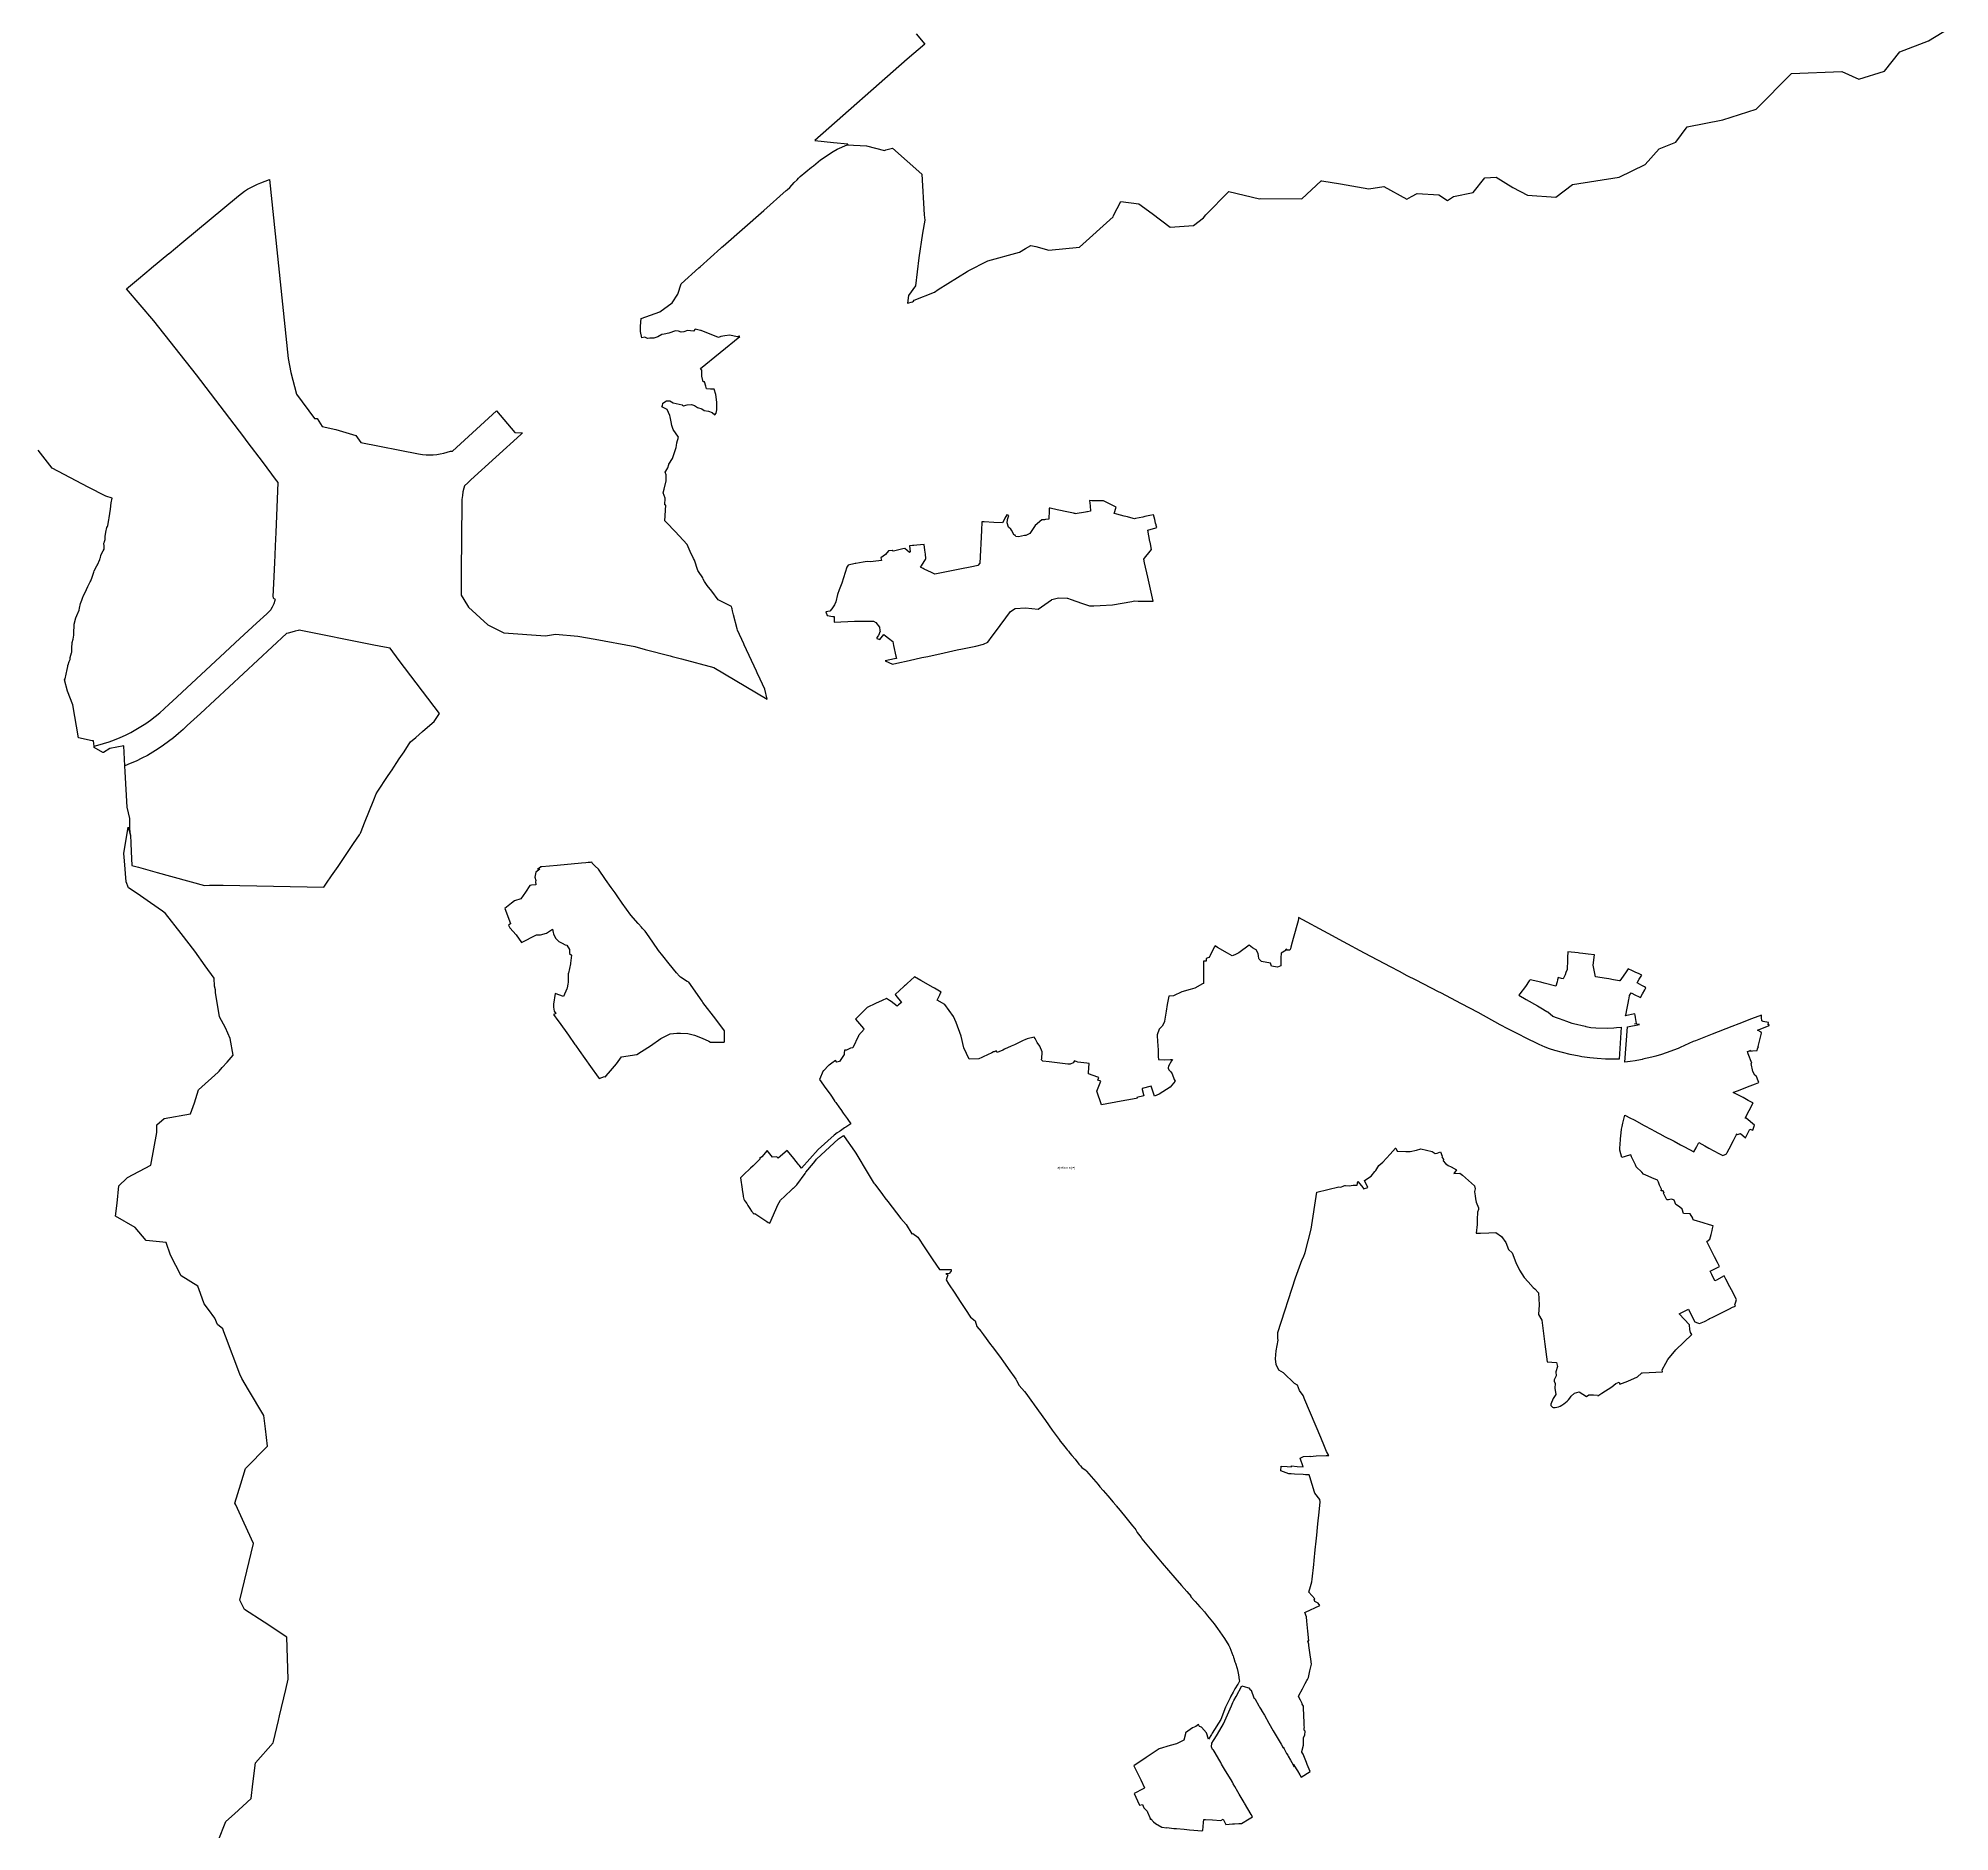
# Model space of a CAD drawing. Header units: metres. Extents: x 198218 to 208474, y 536547 to 547345.
# Drawn here: x 202937 to 206346, y 538149 to 541346 of the extents above; entities that cross this region are included whole.
import ezdxf
from ezdxf.enums import TextEntityAlignment as Align

# ---------------------------------------------------------------- set-up
doc = ezdxf.new("R2010")
doc.units = ezdxf.units.M
doc.layers.add('ZONING', color=5, linetype='Continuous')
doc.layers.add('ZONING_LABEL', color=6, linetype='Continuous')

msp = doc.modelspace()

# ---------------------------------------------------------------- linework, layer by layer
at = {"layer": 'ZONING'}
for points in [[(203258.2, 538132.7), (203272, 538167.1), (203287, 538180.9), (203316.9, 538208.2), (203320.1, 538234.2), (203324.4, 538271.6), (203356, 538307.4), (203356.9, 538309.4), (203365.7, 538346.9), (203367.7, 538355.2), (203378.8, 538402.5), (203383, 538420.6), (203380.8, 538495.9), (203340.4, 538522.1), (203305.1, 538544.9), (203297.1, 538560.2), (203296.5, 538561.3), (203309, 538613), (203321, 538662.6), (203304.2, 538699.1), (203289.3, 538731.8), (203288.1, 538734.6), (203298.6, 538769.2), (203307.1, 538796.1), (203345.8, 538835.9), (203342.5, 538866.9), (203339.8, 538891), (203312, 538936.8), (203300.1, 538956.6), (203297, 538964.5), (203271, 539032.2), (203268.2, 539039.7), (203266.2, 539045.1), (203257, 539053.2), (203251.9, 539064), (203240.7, 539079.8), (203233.4, 539089.8), (203226.6, 539108.2), (203221.6, 539121.5), (203192.1, 539140), (203173.1, 539176.4), (203165.5, 539199.1), (203129.7, 539202.5), (203109.8, 539226.1), (203075.1, 539245.9), (203077.8, 539269.1), (203081.2, 539300.1), (203095.4, 539314), (203096.6, 539314.8), (203138.3, 539336.9), (203148.7, 539395.4), (203148.8, 539404.8), (203148.8, 539409), (203162, 539420), (203208.9, 539428.4), (203215.6, 539448.1), (203222.8, 539471.6), (203258.2, 539503), (203259.9, 539504.7), (203265.3, 539510.9), (203274.2, 539520.8), (203285, 539533.4), (203279.6, 539563), (203271.1, 539581.6), (203260.3, 539601.7), (203257.6, 539620.1), (203253.6, 539644.1), (203253.4, 539649.6), (203251.6, 539656.4), (203250.7, 539670.6), (203235, 539692.2), (203216.5, 539718.4), (203191.9, 539750.1), (203164.1, 539785.7), (203159.1, 539789.7), (203137.5, 539804.8), (203113.5, 539821.4), (203098, 539831.4), (203093.8, 539842), (203090.8, 539879.6), (203089.9, 539892.6), (203097.5, 539939.6), (203101.6, 539925.2), (203102.2, 539911.1), (203102.8, 539896.1), (203103.9, 539871.4), (203115.8, 539868), (203149.3, 539858.8), (203233.8, 539835.4), (203242.8, 539836), (203249.8, 539836.4), (203251.7, 539836.4), (203266.9, 539836.1), (203446.8, 539832.9), (203452.6, 539841.4), (203459.3, 539851.3), (203460.2, 539852.6), (203468.9, 539865.3), (203471.9, 539869.7), (203499.7, 539910.6), (203510.1, 539925.9), (203511.6, 539928), (203511.8, 539928.6), (203513, 539931.7), (203519.3, 539947.5), (203535.6, 539988.2), (203540, 539999), (203543.1, 540003.9), (203560.1, 540029.6), (203565.5, 540037.8), (203568.1, 540041.6), (203571.2, 540046.3), (203576.8, 540054.9), (203581, 540061.2), (203589.5, 540074.1), (203597.6, 540086.3), (203601, 540091.5), (203610.5, 540099.7), (203622.4, 540110), (203627.5, 540114.4), (203643.4, 540128.1), (203652.5, 540142.4), (203581, 540236.9), (203564.7, 540258.5), (203548.2, 540261.8), (203533, 540264.8), (203402.6, 540290.6), (203400.5, 540290.1), (203395.4, 540289), (203389.2, 540287.3), (203383.1, 540285.2), (203380.1, 540284.8), (203226.5, 540142.3), (203203.1, 540120.6), (203195.8, 540113.9), (203187.4, 540106.3), (203178.7, 540099.1), (203169.8, 540092.2), (203160.7, 540085.5), (203151.3, 540079.2), (203141.7, 540073.3), (203131.9, 540067.6), (203121.9, 540062.3), (203111.8, 540057.4), (203101.4, 540052.8), (203091.8, 540048.9), (203089.8, 540084.7), (203064.9, 540079.7), (203053.6, 540072.9), (203052.7, 540072.4), (203037.1, 540081.4), (203036.8, 540084.2), (203036.8, 540084.2), (203043.6, 540085.8), (203053.7, 540088.7), (203063.6, 540091.9), (203073.5, 540095.4), (203083.2, 540099.4), (203092.7, 540103.7), (203102.1, 540108.4), (203111.3, 540113.4), (203120.3, 540118.8), (203129.1, 540124.5), (203137.6, 540130.5), (203145.9, 540136.9), (203154, 540143.6), (203161.8, 540150.5), (203170.8, 540158.7), (203176.6, 540164.2), (203261.5, 540243), (203296.9, 540275.9), (203326.2, 540303.1), (203344.6, 540320.1), (203351.9, 540326.9), (203352.7, 540327.9), (203355.2, 540332.5), (203357.7, 540338.5), (203360, 540344.5), (203360.2, 540345.4), (203360.1, 540345.4), (203358.9, 540345.9), (203357.8, 540346.7), (203357, 540347.8), (203356.5, 540349.1), (203356.4, 540350.4), (203357.9, 540386.4), (203359, 540411.4), (203359.5, 540424.4), (203360.2, 540441.1), (203361.3, 540465.1), (203365, 540553.9), (203360.3, 540560.2), (203338.7, 540588.8), (203309.7, 540627.1), (203303.6, 540635.1), (203219.5, 540745.8), (203143.5, 540842.1), (203094.6, 540899.3), (203116.3, 540917.3), (203138.6, 540935.8), (203139.4, 540936.4), (203170.2, 540962), (203170.6, 540962.4), (203193.3, 540981.2), (203294.6, 541065.2), (203299.7, 541069.3), (203305.1, 541073.2), (203310.6, 541076.7), (203316.3, 541080.1), (203322.1, 541083.1), (203328.1, 541085.9), (203334.2, 541088.4), (203349.4, 541094.2), (203382.8, 540774.8), (203387.9, 540749.8), (203397.6, 540711.3), (203430.1, 540668.3), (203434.7, 540668.2), (203443.7, 540654), (203468, 540648.3), (203503.7, 540638), (203512.3, 540625.4), (203615.2, 540604.9), (203622.7, 540603.9), (203629, 540603.4), (203635.3, 540603.3), (203641.7, 540603.6), (203648, 540604.1), (203654.2, 540605), (203660.5, 540606.3), (203666.6, 540607.9), (203672.6, 540609.8), (203675.7, 540609.6), (203754.7, 540681.5), (203786.9, 540643.2), (203800.9, 540642.3), (203797.7, 540639.5), (203708.9, 540558.8), (203703.2, 540553.6), (203697.4, 540548.3), (203696.2, 540543.9), (203694.7, 540537.3), (203693.6, 540530.6), (203692.9, 540523.8), (203692.6, 540517), (203691.6, 540395), (203691.5, 540379.4), (203691.3, 540353.3), (203703, 540334.6), (203704.7, 540331.8), (203739.2, 540300.1), (203767.7, 540286.1), (203841.7, 540280.6), (203859.7, 540283.6), (203899.7, 540280.3), (203930.6, 540274.6), (204001.2, 540261.6), (204019.3, 540256.5), (204064.2, 540244.7), (204067.6, 540243.8), (204084.4, 540239.4), (204142.2, 540224.1), (204237.2, 540167.7), (204233.2, 540185.4), (204229, 540194.4), (204224.7, 540203.6), (204219.5, 540214.9), (204218.1, 540217.8), (204196.3, 540264.5), (204195.4, 540266.5), (204184, 540291), (204183.4, 540293.4), (204177.2, 540317.9), (204176.5, 540320.7), (204175.3, 540325.1), (204174.5, 540328.6), (204173.9, 540330.8), (204173.4, 540333), (204149.7, 540344.7), (204138.5, 540360.5), (204129.9, 540370.2), (204125.6, 540377.7), (204122.9, 540381.7), (204122.6, 540383.9), (204114.4, 540395.4), (204113.7, 540397.3), (204107.3, 540415.4), (204105.7, 540418.7), (204100.1, 540430.7), (204094.2, 540443.6), (204072.8, 540466.4), (204057.8, 540482.4), (204054.6, 540485.9), (204056.2, 540513.3), (204054.4, 540514.4), (204055.3, 540525.9), (204051.9, 540535.8), (204053.4, 540541.9), (204057.2, 540557.1), (204057, 540566.9), (204056.8, 540567.4), (204055.3, 540572.5), (204056.3, 540574.2), (204059.9, 540580.2), (204061.5, 540585.9), (204061.7, 540586.7), (204068.5, 540596.9), (204070.2, 540602.2), (204074.8, 540616.5), (204075.4, 540620.2), (204076.1, 540624.9), (204078.8, 540634.9), (204069.5, 540648.3), (204066.9, 540655.4), (204065.7, 540661.9), (204064.3, 540671.3), (204063.5, 540673.2), (204058.9, 540684.3), (204049.4, 540688.9), (204050.5, 540690.8), (204051.3, 540695.6), (204057.6, 540699.6), (204063.8, 540699.7), (204069.3, 540696), (204085.6, 540692.7), (204086.4, 540692), (204087.8, 540690.6), (204094.5, 540692.6), (204102.2, 540693.3), (204107.3, 540691.5), (204113.1, 540687.8), (204120.4, 540685.2), (204124.7, 540682.5), (204132.7, 540680.9), (204139.3, 540678.9), (204143.7, 540674.4), (204145.9, 540677.5), (204147.5, 540683.3), (204147.6, 540696.9), (204145.6, 540711), (204142.8, 540720.6), (204136.2, 540720.2), (204129.2, 540720.9), (204127.6, 540725.8), (204125.2, 540733.5), (204123, 540733.2), (204120.4, 540743.4), (204120.7, 540754.5), (204118.5, 540757.1), (204188.1, 540814.3), (204187, 540814.7), (204183.7, 540813.7), (204170.5, 540816.4), (204161.5, 540815.7), (204154.8, 540814.4), (204150.4, 540812.6), (204119.6, 540824.8), (204118.2, 540825.1), (204108.8, 540827.6), (204106, 540823.8), (204094.9, 540824.7), (204088.6, 540822.4), (204083.8, 540822.1), (204079, 540823.9), (204073.9, 540824.3), (204061.5, 540820.2), (204053.3, 540818.5), (204049.5, 540817.7), (204042.3, 540813.6), (204034.9, 540811.2), (204027.8, 540811.5), (204023.8, 540810.9), (204018.7, 540813.3), (204013.5, 540811.6), (204011.1, 540823), (204011.1, 540832.9), (204012.7, 540846.6), (204020.5, 540849.4), (204045.5, 540858.5), (204067.7, 540874.5), (204077.6, 540889.7), (204084, 540908.3), (204115.3, 540936.4), (204117.8, 540938.7), (204154.8, 540971.8), (204156.5, 540973.4), (204158.4, 540975.1), (204231.3, 541038.9), (204270.9, 541074.6), (204272.7, 541076), (204277.5, 541079.7), (204285.1, 541088.6), (204290.4, 541093.8), (204293.2, 541096.5), (204296.2, 541099.3), (204316.2, 541115.9), (204319.5, 541118.6), (204332.3, 541129.1), (204354.9, 541143.8), (204361.9, 541148.4), (204380, 541156.1), (204414.1, 541153.9), (204446.4, 541146), (204448.9, 541147.1), (204451.2, 541147.5), (204460.6, 541150.2), (204512.9, 541103.6), (204517.2, 541031), (204518.2, 541021.7), (204514.2, 540998.5), (204507.8, 540954.6), (204501.9, 540904.4), (204489, 540887.6), (204487.6, 540873.8), (204496.1, 540876.3), (204497.8, 540877.5), (204499.2, 540879.1), (204535.5, 540893.5), (204541.8, 540898.3), (204594, 540930.2), (204595.3, 540931.6), (204630.4, 540949), (204687.2, 540964.3), (204698, 540971.1), (204707.2, 540976.4), (204716.3, 540974.6), (204739.6, 540968.4), (204794.1, 540973.3), (204853.9, 541027.3), (204854.8, 541030.1), (204867.6, 541054.8), (204900.1, 541050.6), (204923.8, 541033.3), (204955.8, 541009.1), (204997.4, 541012.4), (205015.5, 541026), (205019.7, 541031), (205060.3, 541072.9), (205115.4, 541059.7), (205117.6, 541060.1), (205190.5, 541059.4), (205225.1, 541091.5), (205226.2, 541091.5), (205259.5, 541086.3), (205310.1, 541077.4), (205336.9, 541081.9), (205377.7, 541059.3), (205386, 541063.7), (205396.2, 541069.3), (205434.9, 541066.6), (205450.1, 541056.4), (205460.9, 541064), (205496.1, 541071.2), (205516.7, 541097.2), (205537.4, 541098.3), (205566.6, 541079.9), (205592.8, 541066), (205643.8, 541062.4), (205673.5, 541085.4), (205756.6, 541098.2), (205802.7, 541121.1), (205827.7, 541148.7), (205857.8, 541160.8), (205877.6, 541187.9), (205941.4, 541200.6), (206000.8, 541219.4), (206063.7, 541283), (206153.5, 541286.9), (206184.1, 541272.7), (206229.5, 541287.2), (206256.9, 541321.9), (206308.3, 541341.1), (206346.1, 541364.5)], [(204503, 541353.6), (204518.3, 541335.3), (204486.8, 541308.7), (204322.1, 541163.8), (204355.5, 541160.3), (204380.8, 541157.7), (204380, 541156.1), (204414.1, 541153.9), (204446.4, 541146), (204448.9, 541147.1), (204451.2, 541147.5), (204460.6, 541150.2), (204512.9, 541103.6), (204517.2, 541031), (204518.2, 541021.7), (204514.2, 540998.5), (204507.8, 540954.6), (204501.9, 540904.4), (204489, 540887.6), (204487.6, 540873.8), (204496.1, 540876.3), (204497.8, 540877.5), (204499.2, 540879.1), (204535.5, 540893.5), (204541.8, 540898.3), (204594, 540930.2), (204595.3, 540931.6), (204630.4, 540949), (204687.2, 540964.3), (204698, 540971.1), (204707.2, 540976.4), (204716.3, 540974.6), (204739.6, 540968.4), (204794.1, 540973.3), (204853.9, 541027.3), (204854.8, 541030.1), (204867.6, 541054.8), (204900.1, 541050.6), (204923.8, 541033.3), (204955.8, 541009.1), (204997.4, 541012.4), (205015.5, 541026), (205019.7, 541031), (205060.3, 541072.9), (205115.4, 541059.7), (205117.6, 541060.1), (205190.5, 541059.4), (205225.1, 541091.5), (205226.2, 541091.5), (205259.5, 541086.3), (205310.1, 541077.4), (205336.9, 541081.9), (205377.7, 541059.3), (205386, 541063.7), (205396.2, 541069.3), (205434.9, 541066.6), (205450.1, 541056.4), (205460.9, 541064), (205496.1, 541071.2), (205516.7, 541097.2), (205537.4, 541098.3), (205566.6, 541079.9), (205592.8, 541066), (205643.8, 541062.4), (205673.5, 541085.4), (205756.6, 541098.2), (205802.7, 541121.1), (205827.7, 541148.7), (205857.8, 541160.8), (205877.6, 541187.9), (205941.4, 541200.6), (206000.8, 541219.4), (206063.7, 541283), (206153.5, 541286.9), (206184.1, 541272.7), (206229.5, 541287.2), (206256.9, 541321.9), (206308.3, 541341.1), (206346.1, 541364.5)], [(203258.2, 538132.7), (203272, 538167.1), (203287, 538180.9), (203316.9, 538208.2), (203320.1, 538234.2), (203324.4, 538271.6), (203356, 538307.4), (203356.9, 538309.4), (203365.7, 538346.9), (203367.7, 538355.2), (203378.8, 538402.5), (203383, 538420.6), (203380.8, 538495.9), (203340.4, 538522.1), (203305.1, 538544.9), (203297.1, 538560.2), (203296.5, 538561.3), (203309, 538613), (203321, 538662.6), (203304.2, 538699.1), (203289.3, 538731.8), (203288.1, 538734.6), (203298.6, 538769.2), (203307.1, 538796.1), (203345.8, 538835.9), (203342.5, 538866.9), (203339.8, 538891), (203312, 538936.8), (203300.1, 538956.6), (203297, 538964.5), (203271, 539032.2), (203268.2, 539039.7), (203266.2, 539045.1), (203257, 539053.2), (203251.9, 539064), (203240.7, 539079.8), (203233.4, 539089.8), (203226.6, 539108.2), (203221.6, 539121.5), (203192.1, 539140), (203173.1, 539176.4), (203165.5, 539199.1), (203129.7, 539202.5), (203109.8, 539226.1), (203075.1, 539245.9), (203077.8, 539269.1), (203081.2, 539300.1), (203095.4, 539314), (203096.6, 539314.8), (203138.3, 539336.9), (203148.7, 539395.4), (203148.8, 539404.8), (203148.8, 539409), (203162, 539420), (203208.9, 539428.4), (203215.6, 539448.1), (203222.8, 539471.6), (203258.2, 539503), (203259.9, 539504.7), (203265.3, 539510.9), (203274.2, 539520.8), (203285, 539533.4), (203279.6, 539563), (203271.1, 539581.6), (203260.3, 539601.7), (203257.6, 539620.1), (203253.6, 539644.1), (203253.4, 539649.6), (203251.6, 539656.4), (203250.7, 539670.6), (203235, 539692.2), (203216.5, 539718.4), (203191.9, 539750.1), (203164.1, 539785.7), (203159.1, 539789.7), (203137.5, 539804.8), (203113.5, 539821.4), (203098, 539831.4), (203093.8, 539842), (203090.8, 539879.6), (203089.9, 539892.6), (203097.5, 539939.6), (203101.6, 539925.2), (203101.4, 539929.4), (203100.5, 539938.3), (203100.4, 539954.9), (203096.1, 539975), (203092.4, 540038.5), (203091.8, 540048.9), (203089.8, 540084.7), (203064.9, 540079.7), (203053.6, 540072.9), (203052.7, 540072.4), (203037.1, 540081.4), (203036.8, 540084.2), (203036, 540093.2), (203033.5, 540093.7), (203009.2, 540098.6), (202999.1, 540157.6), (202989.6, 540182.3), (202984.3, 540202.5), (202985.4, 540204), (202988.6, 540220.5), (202990.1, 540225.9), (202990.2, 540228.4), (202990.3, 540228.9), (202992.2, 540235), (202994.4, 540238.5), (202994.1, 540242), (202996.7, 540250.5), (202997.1, 540251.6), (202997.4, 540260.1), (202997.7, 540267.8), (202997.9, 540269), (202999.3, 540274.8), (203000.8, 540281.6), (203000.9, 540286.4), (203001.2, 540299.3), (203001.2, 540301.2), (203001.4, 540301.7), (203004.1, 540312.6), (203005.9, 540316.6), (203010.2, 540326.3), (203011, 540330.1), (203012.8, 540338.4), (203014.8, 540344), (203016.9, 540349.6), (203017.3, 540350.8), (203023.3, 540363.5), (203025.6, 540368.6), (203029.8, 540376.7), (203031, 540378.9), (203033.2, 540385.5), (203036.2, 540394.3), (203037, 540396.8), (203042, 540405.5), (203042.7, 540407), (203047.3, 540416.5), (203047.7, 540418.9), (203048, 540420.3), (203048.6, 540423.6), (203048.8, 540424.6), (203053.1, 540432), (203055, 540435.4), (203054.9, 540440.5), (203054, 540445.8), (203055.2, 540448.4), (203055.3, 540448.6), (203055.4, 540449), (203056.8, 540452.3), (203056.6, 540457.9), (203057.6, 540465.2), (203059.6, 540473.5), (203060.8, 540475.8), (203061.4, 540477.1), (203063.2, 540487.7), (203063.7, 540490.9), (203066.3, 540506.6), (203067, 540517.6), (203069.2, 540526.3), (203057.7, 540529.4), (203026, 540545.9), (202961.8, 540579.7), (202936.8, 540611.5)]]:
    msp.add_lwpolyline(points, dxfattribs=at)
for points in [[(204812.2, 540521.8), (204812.9, 540512.2), (204813.5, 540502.7), (204808.6, 540501.8), (204807.4, 540501.6), (204804.7, 540501.1), (204786.6, 540498.1), (204786.6, 540498.5), (204785.3, 540498.8), (204783.5, 540499.2), (204765.3, 540502.9), (204763.5, 540503.4), (204763.4, 540503.4), (204754.2, 540505.4), (204742, 540508), (204741.6, 540508.1), (204740.2, 540508.1), (204740.1, 540507.7), (204740.1, 540504.1), (204739.6, 540488.5), (204733.2, 540487.9), (204731.5, 540487.7), (204731.1, 540487.4), (204730.5, 540487.3), (204729.4, 540487.3), (204726.9, 540487.3), (204714.9, 540477.4), (204705.6, 540462.9), (204698.7, 540459.5), (204696.5, 540459.6), (204696.1, 540459.6), (204685.2, 540457.3), (204680.5, 540457.6), (204679.3, 540460.1), (204677.7, 540460.1), (204672.7, 540468.8), (204671.4, 540470.5), (204667.6, 540474.2), (204665.3, 540482.2), (204665.8, 540487.4), (204665.9, 540487.8), (204668.1, 540495), (204664.5, 540496.2), (204660.8, 540490.6), (204659.3, 540486.5), (204656.9, 540482.1), (204641.2, 540482.9), (204624, 540483.9), (204620.1, 540484), (204619.4, 540468.6), (204616.4, 540409.9), (204613.1, 540406), (204605.2, 540404.4), (204602.4, 540403.8), (204580.7, 540399.4), (204536.4, 540390.4), (204533.7, 540391.7), (204530.1, 540393.5), (204516.9, 540399.7), (204515.1, 540400.5), (204510.5, 540402.8), (204512.4, 540405.6), (204517.2, 540413.4), (204519.3, 540416.6), (204520.3, 540418.3), (204519.2, 540426.2), (204518.3, 540433.1), (204516.9, 540443.5), (204510.4, 540442.9), (204504.3, 540442.4), (204498.5, 540441.7), (204496.2, 540441.6), (204491.1, 540441), (204492.2, 540430.1), (204491.2, 540429.1), (204482.9, 540436.2), (204478.8, 540435.8), (204469.4, 540433.5), (204464.8, 540432.1), (204462, 540431.4), (204460, 540433), (204453.3, 540432.3), (204448, 540425.7), (204439.7, 540419.8), (204441, 540415.1), (204426, 540413.3), (204421.8, 540412.7), (204415.7, 540413), (204408.6, 540411.8), (204395.4, 540409.6), (204393.9, 540409.4), (204381.5, 540406.8), (204379, 540402.9), (204370.2, 540374.8), (204370.1, 540374.3), (204369.1, 540371.7), (204365.7, 540362.4), (204362.6, 540354.1), (204359.3, 540341.4), (204357.4, 540335.7), (204352.4, 540329), (204348.6, 540324.7), (204341.6, 540323.6), (204344.1, 540317.1), (204354.2, 540315.2), (204356.7, 540315.1), (204356.6, 540312.7), (204356.7, 540310.9), (204356.6, 540305.1), (204392.7, 540306.5), (204409.3, 540306.7), (204424.2, 540306.8), (204426.7, 540306.9), (204431.1, 540304.2), (204437.2, 540296.3), (204438.1, 540290.3), (204438.5, 540288.7), (204435.6, 540281.5), (204435.3, 540280.7), (204432.6, 540277.6), (204432.9, 540275.8), (204437.9, 540274), (204445.3, 540282.8), (204448.4, 540280.5), (204453.6, 540276.4), (204461.2, 540270.5), (204462.7, 540263.4), (204466.8, 540244.2), (204467.6, 540240.3), (204464.5, 540239.6), (204447.3, 540235.9), (204460.4, 540230.2), (204468.6, 540232), (204490.5, 540236.7), (204513.1, 540241.8), (204523.6, 540244), (204552.6, 540250.4), (204575.9, 540255.4), (204585.3, 540257.4), (204609.2, 540262.5), (204623.2, 540265.5), (204630.8, 540269.6), (204638.5, 540280.1), (204644.1, 540287.5), (204671.2, 540324.1), (204679.4, 540329.4), (204697.9, 540330.5), (204720.2, 540328.4), (204744, 540344.8), (204745, 540345.4), (204756.6, 540348.5), (204772, 540347.8), (204772.9, 540347.6), (204779.1, 540345.2), (204797.7, 540338.9), (204811.8, 540334), (204814.3, 540334.2), (204819.8, 540334.4), (204831, 540335), (204852.9, 540336), (204887.4, 540341.8), (204892.2, 540342.8), (204898.8, 540342.3), (204905.3, 540342.3), (204925.2, 540342.4), (204921.7, 540358.3), (204915.7, 540385), (204910.2, 540410.8), (204908.8, 540417.2), (204910.2, 540418.9), (204920.3, 540431.6), (204922.5, 540434.4), (204920.6, 540444.5), (204920.1, 540447.9), (204919.8, 540448.8), (204915.8, 540469), (204926.3, 540472.1), (204928.5, 540472.7), (204932, 540473.7), (204931, 540477.2), (204930.8, 540478.4), (204929.9, 540481.5), (204928.3, 540488.3), (204926.2, 540496.4), (204919.6, 540495.1), (204910.6, 540493.1), (204906.8, 540492.4), (204894, 540489.8), (204892.4, 540489.5), (204881.5, 540492), (204879.7, 540492.7), (204873.6, 540494.2), (204860.9, 540497.5), (204856.1, 540498.8), (204859.3, 540510.2), (204844, 540517.8), (204837, 540521.3), (204830.1, 540521.3), (204816.4, 540521.6), (204812.2, 540521.8)], [(203924.3, 539877), (203922, 539876.8), (203917.8, 539876.4), (203913.6, 539876.1), (203906, 539875.4), (203862.6, 539871.5), (203835.4, 539869.1), (203833.8, 539869), (203830.2, 539866.1), (203827.6, 539865.3), (203831.9, 539864.4), (203824.4, 539859.4), (203822.6, 539850.5), (203824.3, 539844.6), (203824.2, 539842), (203824.6, 539836.7), (203816.9, 539836.3), (203813.9, 539835.6), (203806, 539823.7), (203798.1, 539811.9), (203786.7, 539808.1), (203781.1, 539804.1), (203769.2, 539794.8), (203779.5, 539767.9), (203779.7, 539767.5), (203775.6, 539764.8), (203778.5, 539759.9), (203789.8, 539747.8), (203798.9, 539734.2), (203825.6, 539747.9), (203833.2, 539747.5), (203843.6, 539750.7), (203854.3, 539757.7), (203855.5, 539751.8), (203855.9, 539749.7), (203859.8, 539741.8), (203862, 539739.5), (203865.5, 539735.7), (203871.4, 539732.5), (203876.7, 539729.9), (203880, 539729.1), (203884.4, 539721.3), (203884.5, 539714.1), (203888.1, 539711.2), (203886.5, 539697), (203886.3, 539696), (203882.7, 539679.3), (203882.4, 539679.2), (203882.4, 539662.7), (203881.8, 539660.4), (203880.2, 539652.7), (203880, 539651.5), (203874.2, 539637.9), (203859.2, 539643.1), (203856, 539623.9), (203856.2, 539618.5), (203857.3, 539611.7), (203860.1, 539607.3), (203858, 539606), (203856.2, 539605.8), (203863.8, 539594.9), (203866.1, 539591.7), (203882.6, 539568.5), (203894.2, 539552.1), (203895.2, 539550.8), (203901.7, 539541.6), (203922, 539513), (203935.5, 539493.9), (203937.3, 539491.4), (203947.2, 539495.2), (203948.9, 539494.7), (203950.3, 539496.4), (203957.9, 539505.2), (203968.3, 539517.4), (203977.1, 539530.2), (204004.6, 539534.2), (204012.8, 539539.6), (204029, 539549.8), (204047.3, 539563.1), (204064.4, 539570.9), (204076, 539572.2), (204082.3, 539572.5), (204095.6, 539571.6), (204107.4, 539568.6), (204121.1, 539563.5), (204133.1, 539558.1), (204136.1, 539556.4), (204160.5, 539556.4), (204161, 539557.7), (204161.3, 539576.5), (204145.3, 539597.3), (204122.7, 539627.2), (204121.5, 539629.2), (204097.4, 539663.3), (204094.2, 539664.6), (204082.4, 539672.1), (204080.7, 539673.8), (204075.6, 539680.1), (204062.5, 539695.9), (204050.8, 539710.1), (204043.3, 539719.5), (204041.9, 539721.7), (204026.5, 539743.8), (204019.7, 539754), (204014.6, 539759.2), (204012.8, 539761.4), (204007.7, 539767.2), (204007.3, 539767.6), (203993.8, 539782.5), (203978.7, 539804.2), (203969.7, 539817.4), (203965.9, 539822.7), (203959.2, 539831.9), (203948.6, 539846.1), (203936.2, 539864.6), (203930.3, 539870.3), (203925.1, 539875.5), (203924.3, 539877)], [(205184.9, 539778.8), (205184.8, 539778.5), (205184.6, 539776.8), (205184, 539772.5), (205181.8, 539764.2), (205172.2, 539730.2), (205172, 539729.6), (205170.9, 539725.6), (205170.2, 539722.8), (205169.5, 539720), (205164.8, 539720.5), (205163.3, 539722.1), (205161.5, 539720.9), (205162.7, 539720.1), (205153.6, 539714.9), (205152.9, 539706.9), (205152.9, 539692.3), (205147.2, 539689.8), (205136.5, 539692), (205134.6, 539697.2), (205118.9, 539700.3), (205114.6, 539704.5), (205114.2, 539705.7), (205113.6, 539710.4), (205112.5, 539714.5), (205108.9, 539720.7), (205107.8, 539721.4), (205102.7, 539724.4), (205096.5, 539729.2), (205078.5, 539715.8), (205070.9, 539712.1), (205066.1, 539710), (205058.1, 539714.7), (205040.2, 539725.3), (205035.9, 539727.9), (205034.8, 539726.4), (205030.6, 539718.8), (205027.3, 539710.8), (205026.6, 539709.7), (205024.5, 539707), (205020, 539705.4), (205020.2, 539700.5), (205015.2, 539700.6), (205015.2, 539695.9), (205015.3, 539671.5), (205015.3, 539660.7), (205013.5, 539660.1), (204999.7, 539652.6), (204991.4, 539650.2), (204976.5, 539645.9), (204962, 539638.8), (204953.3, 539638.1), (204950.3, 539623.3), (204948.6, 539611.7), (204947.8, 539608), (204945.9, 539593.8), (204945.7, 539592.4), (204941.7, 539584.6), (204936.1, 539579.2), (204932.8, 539569.5), (204933, 539556), (204934.1, 539551.7), (204934.3, 539540.9), (204934.6, 539530.8), (204934.9, 539525.2), (204945.1, 539524.9), (204956.2, 539525.1), (204960, 539525.6), (204958.3, 539522.8), (204952.7, 539513.8), (204952, 539510.6), (204952, 539509.8), (204953.2, 539507), (204957.2, 539503.6), (204959.4, 539499.8), (204962.9, 539489.8), (204965, 539487), (204955.8, 539475.9), (204936.3, 539463.7), (204928, 539460.2), (204926.9, 539463.4), (204922.1, 539478.1), (204905.8, 539473.4), (204905.9, 539471.7), (204908.9, 539460.4), (204896.4, 539457.9), (204897.4, 539456.4), (204895, 539455.8), (204878.4, 539452.9), (204868.6, 539451), (204833.5, 539444.6), (204824.8, 539468.9), (204832.4, 539486.6), (204827.1, 539488.8), (204828.7, 539493.5), (204826.8, 539494), (204810, 539499.7), (204810.4, 539502), (204811.1, 539518.1), (204807.4, 539518.6), (204791.4, 539520.4), (204785.4, 539523), (204784.2, 539521.4), (204783, 539519.2), (204777.4, 539516.8), (204773.3, 539517.3), (204739.8, 539521), (204728.7, 539522.3), (204726.5, 539524.8), (204726.8, 539528), (204727.8, 539538.1), (204727.8, 539539.3), (204723.2, 539549.3), (204718.9, 539555.7), (204715.7, 539561.9), (204715.2, 539562.7), (204713.3, 539565.2), (204700.5, 539562.1), (204696.7, 539560.2), (204693.8, 539559), (204678.1, 539551.8), (204672.2, 539549), (204660.5, 539543.7), (204657.3, 539542.3), (204647.1, 539537.8), (204646.7, 539539.1), (204645.8, 539541), (204641.7, 539539.3), (204640.9, 539539), (204637.5, 539537.4), (204622.1, 539530.1), (204619.8, 539529.2), (204614.4, 539526.6), (204597.3, 539525.9), (204587.7, 539545.9), (204583.1, 539566.9), (204574.4, 539591.2), (204569.7, 539602.3), (204554, 539623.6), (204540, 539631.3), (204544.9, 539640.6), (204546.5, 539643.8), (204547.5, 539645.6), (204544.3, 539647.4), (204535.8, 539652.3), (204535.7, 539652.4), (204535.5, 539652.5), (204531.9, 539654.4), (204516.7, 539663.1), (204511.1, 539666.5), (204499.9, 539672.8), (204486.9, 539661), (204483.6, 539658), (204482.1, 539656.7), (204480.6, 539655.4), (204465.2, 539641.4), (204466.8, 539639.2), (204476.4, 539627.2), (204471.6, 539623.1), (204469.1, 539620.7), (204458, 539629), (204455.4, 539630.3), (204449.9, 539634.2), (204442.3, 539630.7), (204430.6, 539625.3), (204415.4, 539618.2), (204405.2, 539607.9), (204404.5, 539607.3), (204394.5, 539597.5), (204409.2, 539580.6), (204410.2, 539579.3), (204400.2, 539568.1), (204400, 539567.7), (204389.8, 539546.1), (204385.6, 539545.4), (204378.6, 539542), (204374.9, 539542), (204374.7, 539536.4), (204374.7, 539534.5), (204372.1, 539530.6), (204366.4, 539521.9), (204361.4, 539520.4), (204359.1, 539523.6), (204352.2, 539518.7), (204347.8, 539515.4), (204346.6, 539514.5), (204338, 539505.9), (204337.1, 539505), (204330.6, 539489.8), (204341.8, 539473.7), (204342.2, 539473.2), (204350.7, 539461.6), (204357.1, 539452), (204357.5, 539451.3), (204359.4, 539448.5), (204366, 539439.4), (204368.6, 539436.1), (204372.7, 539429.9), (204379.7, 539420.2), (204380.8, 539418.6), (204386.3, 539411), (204377.3, 539404.8), (204375.3, 539403.5), (204368, 539398.4), (204366.3, 539397.3), (204362.2, 539394.4), (204356.8, 539390.7), (204327.9, 539365.1), (204298.3, 539331.5), (204293.9, 539337), (204292.2, 539338.9), (204291.2, 539340.5), (204282.1, 539351.9), (204273, 539363.2), (204256.5, 539349.6), (204254.5, 539352.1), (204246.5, 539351.4), (204237.4, 539362.9), (204227.6, 539351.8), (204223.3, 539349.2), (204224.4, 539348.1), (204212, 539336.1), (204207.6, 539331.7), (204195.2, 539319.9), (204189.4, 539314.6), (204192.5, 539294), (204192.6, 539293.4), (204194.4, 539282.3), (204194.6, 539281), (204195.4, 539276.3), (204196.8, 539274.2), (204198.6, 539271.6), (204200.9, 539268.5), (204202.9, 539265.1), (204206, 539259.9), (204209.1, 539254.8), (204213.8, 539249.6), (204215, 539251.1), (204222, 539246.3), (204236.6, 539236.5), (204239, 539235), (204241.9, 539233.5), (204252.4, 539258.2), (204255.9, 539266.5), (204261, 539274.7), (204268.4, 539281.8), (204281.2, 539293.7), (204283.7, 539295.9), (204284.1, 539296.3), (204290.2, 539301.7), (204304.6, 539322.3), (204306.2, 539324.6), (204319.6, 539340.8), (204321.9, 539343.6), (204325.3, 539347.8), (204364.1, 539383.8), (204373.3, 539389.9), (204374.5, 539388.3), (204392.6, 539362.1), (204395.1, 539358.3), (204417.4, 539321.3), (204426.4, 539306.6), (204427.4, 539304.8), (204428.9, 539303.1), (204442.7, 539285), (204447.2, 539279), (204452.6, 539272.1), (204475.4, 539242), (204485.2, 539231), (204495.3, 539214.6), (204497.1, 539215.5), (204505.8, 539208.5), (204518.5, 539189.4), (204532.7, 539168.4), (204544.2, 539151), (204554.6, 539151), (204565.2, 539151), (204565.3, 539148), (204564.4, 539147.2), (204561.7, 539144.1), (204555.9, 539143.2), (204559.3, 539141.4), (204556.3, 539132.6), (204560.7, 539125.7), (204571.7, 539109), (204581.5, 539093.9), (204590.8, 539079.7), (204599.7, 539066.1), (204607.9, 539059.4), (204611.3, 539049.7), (204618.5, 539040.5), (204619.3, 539039.5), (204623.1, 539034.3), (204635.7, 539017.4), (204638.4, 539013.7), (204651.3, 538996.3), (204661.3, 538982.3), (204661.3, 538982.3), (204666.7, 538974.6), (204666.7, 538974.6), (204680.3, 538955.4), (204680.3, 538955.4), (204682, 538953), (204686.8, 538944.2), (204696.3, 538933.4), (204698.4, 538930.5), (204710.1, 538914.1), (204712, 538911.4), (204712.1, 538911.3), (204713.3, 538909.6), (204733.2, 538881.7), (204745.4, 538864.6), (204757.8, 538847.8), (204759.9, 538844.8), (204760.2, 538844.5), (204762.7, 538841.4), (204763.4, 538840.6), (204770.5, 538831.9), (204772.3, 538829.8), (204772.3, 538829.8), (204774.4, 538827.2), (204777.1, 538823.9), (204780.7, 538819.6), (204786.2, 538812.9), (204793.1, 538804.3), (204795.9, 538801.1), (204798.5, 538798.2), (204806, 538792.9), (204806.9, 538791.8), (204815.2, 538782.1), (204827.2, 538767.9), (204830.4, 538763.9), (204836.6, 538757), (204844.9, 538747.3), (204853.9, 538736.4), (204858.7, 538731), (204859.3, 538730), (204859.4, 538729.9), (204866.4, 538721.4), (204876.5, 538708.7), (204888.8, 538694), (204892.9, 538689.6), (204894.4, 538686.8), (204896.9, 538682.4), (204904, 538673.1), (204905.3, 538670.8), (204920.2, 538653.1), (204935.8, 538634.9), (204941.8, 538627.7), (204964.3, 538601.5), (204976.2, 538587.7), (204985.4, 538576.9), (204993, 538568.1), (204992.2, 538568.2), (205000.1, 538559.4), (205009, 538549.7), (205011.4, 538546.7), (205016.8, 538540.5), (205022.6, 538533.6), (205034.4, 538519.3), (205040.5, 538511.1), (205052.5, 538493), (205060.6, 538480.9), (205062.5, 538476.9), (205067.8, 538463), (205068, 538462.4), (205068.6, 538460.2), (205068.8, 538459.6), (205069.3, 538458.1), (205071.4, 538451.9), (205071.9, 538450.6), (205072.2, 538449.4), (205075, 538439.7), (205076.7, 538434.2), (205077.6, 538428.3), (205079, 538419.7), (205079.3, 538417.2), (205076.8, 538412.6), (205076.4, 538411.9), (205071.4, 538403.4), (205068.3, 538397.8), (205064.1, 538390.2), (205062.6, 538387.7), (205054.3, 538370.8), (205046.2, 538348.9), (205030.9, 538324.4), (205029.5, 538322.3), (205024, 538313.5), (205020.8, 538325.3), (205011.9, 538335), (205008.3, 538336.4), (205007.1, 538338.8), (205006.2, 538339.8), (205001.3, 538336.4), (204995.6, 538333.7), (204983.1, 538324.9), (204983.2, 538323.2), (204980, 538311.9), (204967, 538305.4), (204955.9, 538302.3), (204935.9, 538296.8), (204912.8, 538281.1), (204891, 538266.5), (204903.5, 538241), (204910.2, 538226.9), (204908.7, 538226.1), (204907.7, 538225.5), (204891.9, 538217), (204900.8, 538197.4), (204901.4, 538196.1), (204906.4, 538197.3), (204908.9, 538191.6), (204914.7, 538185.5), (204915.4, 538183.6), (204919.3, 538174.1), (204921, 538170.8), (204921.6, 538171.5), (204926, 538166.2), (204929.8, 538163.7), (204940.8, 538156.8), (204949.8, 538155.8), (204950.1, 538156.1), (204962.4, 538154.8), (204962.9, 538154.7), (204967.4, 538154.3), (204980.5, 538153.4), (204990.2, 538152.4), (204998.1, 538151.7), (205012.5, 538150.5), (205014.2, 538151.2), (205015.4, 538165.2), (205016.1, 538170.7), (205019.1, 538170.4), (205031.4, 538169.8), (205046, 538169), (205050.6, 538171.4), (205054.8, 538161.8), (205066.8, 538162.8), (205068, 538163.1), (205070.5, 538163), (205078.5, 538163.4), (205083.1, 538163.6), (205096.8, 538171.9), (205102.5, 538175.5), (205100.3, 538179.5), (205088.6, 538199.4), (205088.4, 538199.7), (205087.7, 538200.6), (205087.6, 538200.8), (205079, 538215.6), (205078.8, 538215.8), (205076.6, 538219.8), (205071, 538229.6), (205068.1, 538234.3), (205066.7, 538237), (205065.1, 538239.9), (205065.4, 538240.8), (205064.3, 538241.2), (205054.6, 538257.3), (205047.5, 538269.4), (205046, 538272), (205044.5, 538275.1), (205034.1, 538292.6), (205033.1, 538294), (205031.6, 538295.2), (205029.3, 538300.1), (205030.4, 538306.8), (205033.3, 538311.6), (205035.3, 538315), (205040, 538322.7), (205051.1, 538341.4), (205065.4, 538373.2), (205067.7, 538379.4), (205069.4, 538382.7), (205073.5, 538390.1), (205083.9, 538409.1), (205089.4, 538406.8), (205093.6, 538406.1), (205096, 538405), (205098.6, 538401.7), (205100, 538401), (205105.1, 538387.5), (205106.7, 538386.1), (205107.5, 538385), (205114.1, 538373.4), (205115.4, 538371), (205118.6, 538365.5), (205118.9, 538365.1), (205123.8, 538356.4), (205131.7, 538342.5), (205139.7, 538328.4), (205141.2, 538325.8), (205146.4, 538316.7), (205153.6, 538304.8), (205157.2, 538298.1), (205157.3, 538299.3), (205158.9, 538296.5), (205163.5, 538288.5), (205165.4, 538285.2), (205166.5, 538283.3), (205170.5, 538276.1), (205172.6, 538272.3), (205176.9, 538264.6), (205176, 538268.5), (205180.6, 538260.7), (205182.8, 538257.4), (205187, 538250), (205189.2, 538246.2), (205205.3, 538256.4), (205200.3, 538268.6), (205199.1, 538271.9), (205195.1, 538281.2), (205193.1, 538286.9), (205190.9, 538290.6), (205190.6, 538290.5), (205190.5, 538292), (205193.8, 538302.8), (205193.5, 538316.6), (205196.2, 538320.9), (205196.5, 538327.8), (205195, 538329.8), (205194.9, 538334.2), (205195.1, 538335.4), (205194.5, 538337.4), (205194.5, 538341.1), (205193.9, 538358.4), (205193.6, 538367.3), (205193.5, 538372.7), (205191.5, 538376.4), (205191.1, 538377.6), (205188.2, 538383.4), (205184.7, 538390.1), (205185.5, 538391.8), (205191.8, 538403.5), (205195.5, 538410.9), (205196.8, 538413), (205199.5, 538418.4), (205200.5, 538420.1), (205202.4, 538423.5), (205204.9, 538435.7), (205207.6, 538447.7), (205206.5, 538456.3), (205205.4, 538463.9), (205204.3, 538472.5), (205203.3, 538480.6), (205203.1, 538483.4), (205201.3, 538488.2), (205201.2, 538489.1), (205203.3, 538489.1), (205201.5, 538506.6), (205200.9, 538512.5), (205199.5, 538524.1), (205198.9, 538531.8), (205195.8, 538539.6), (205197.2, 538540.3), (205222.8, 538551.8), (205220, 538556), (205214, 538559.1), (205212.9, 538562.8), (205213.9, 538563.7), (205202.9, 538576.1), (205206.3, 538586), (205208.6, 538594.1), (205209, 538598.9), (205212, 538625.4), (205212.7, 538632.1), (205214.4, 538651.5), (205216.1, 538666.9), (205217.2, 538677.3), (205218.6, 538691.3), (205219.3, 538697.5), (205221.3, 538718.7), (205223.1, 538736.7), (205222.7, 538741.1), (205213.9, 538752.4), (205213.2, 538754.2), (205204.9, 538781.3), (205203.8, 538785.1), (205197.4, 538785.1), (205193.2, 538785.3), (205177.6, 538785.9), (205171.4, 538786.6), (205169, 538786.7), (205167.4, 538786.5), (205153.1, 538792.3), (205153.8, 538800.7), (205164.5, 538800), (205172, 538799.4), (205172.1, 538800.8), (205182.3, 538800), (205192.8, 538799.2), (205187.8, 538814.8), (205193.5, 538817.7), (205205, 538818.1), (205205.7, 538817.9), (205216.3, 538818.6), (205233.9, 538819.3), (205239, 538819.5), (205234.6, 538826.7), (205230.8, 538835.6), (205224.2, 538851.5), (205195.7, 538918.9), (205192.9, 538926.4), (205186.5, 538935.1), (205182.7, 538944.6), (205177.4, 538947.8), (205158.2, 538966.7), (205149.4, 538971.8), (205144.8, 538981.8), (205143.8, 538991.9), (205144.3, 538998.7), (205144.8, 539006.3), (205148.5, 539024.9), (205148, 539028.3), (205147.8, 539038.7), (205179.3, 539136), (205191, 539169.1), (205193.4, 539173), (205196.6, 539181.1), (205207.1, 539222.9), (205217.1, 539288.8), (205256.7, 539298.5), (205260.1, 539298), (205265.5, 539300.1), (205267.1, 539300.5), (205268.7, 539300.9), (205275.1, 539300.1), (205282, 539301.1), (205289.1, 539301.3), (205290.4, 539307.8), (205299.8, 539296.4), (205300.8, 539294.7), (205308.3, 539297.3), (205302.1, 539309.4), (205314.5, 539317.4), (205321, 539325.6), (205322.8, 539327.8), (205327.9, 539336.4), (205334.9, 539342.1), (205348.3, 539356.8), (205357.8, 539367.5), (205358.2, 539367.4), (205360.8, 539361.8), (205376.3, 539361.3), (205383.7, 539361.1), (205395.2, 539363.7), (205402.6, 539366.1), (205422.8, 539361.1), (205428.1, 539357.8), (205431.8, 539358.6), (205437.8, 539360.5), (205440.8, 539353.3), (205440, 539351.8), (205443, 539347.1), (205442.7, 539344.8), (205446.7, 539340.1), (205448.9, 539338.4), (205451.8, 539336.5), (205456.7, 539334.1), (205466.6, 539328.9), (205461.9, 539322.2), (205472.6, 539322.9), (205476.9, 539319.3), (205487.8, 539309.7), (205498.4, 539300.1), (205499.5, 539295), (205498.5, 539289.8), (205498.4, 539289.3), (205499.5, 539282.2), (205500.1, 539277), (205501.5, 539271.1), (205505.8, 539261.2), (205505.9, 539257.9), (205504, 539253.2), (205503.4, 539239.9), (205503, 539231), (205501.3, 539216.1), (205509.4, 539216.1), (205524, 539216.2), (205536.5, 539216.7), (205546.8, 539209.7), (205554.3, 539198.9), (205559.4, 539186.8), (205565.5, 539180.6), (205572.2, 539163.6), (205578.9, 539149.7), (205587, 539136.7), (205594, 539128.8), (205603.4, 539119.2), (205606, 539116.5), (205612.9, 539109.4), (205613.9, 539088.1), (205612.6, 539070.7), (205618.6, 539060.7), (205624.1, 539018.2), (205628.1, 538986.6), (205644.9, 538985.5), (205646.8, 538977.9), (205643.3, 538968.5), (205644.4, 538961.2), (205640.9, 538954.4), (205640.9, 538952), (205642.4, 538947.9), (205642, 538939.7), (205643.8, 538928.3), (205638.9, 538921.2), (205634.9, 538910.8), (205634.4, 538909), (205634.8, 538908.4), (205636.3, 538906.8), (205637.7, 538905.7), (205639, 538905.1), (205640.3, 538904.8), (205642.3, 538904.9), (205645.2, 538905.5), (205648.4, 538906.3), (205651.3, 538907.5), (205654.4, 538909.1), (205657.8, 538911.4), (205661, 538913.7), (205663.8, 538916.2), (205666.3, 538918.8), (205668.4, 538921.5), (205670, 538923.7), (205670.8, 538925.2), (205677, 538930.4), (205685.3, 538933.2), (205698.4, 538924.4), (205702.2, 538927.8), (205710.9, 538927.7), (205717.9, 538926.9), (205718.6, 538925.8), (205725.7, 538930.8), (205743.7, 538942), (205750.3, 538947.6), (205756.5, 538950.3), (205758, 538946.9), (205771.8, 538951.9), (205789.5, 538959.6), (205796.2, 538966.1), (205796, 538966.3), (205797.9, 538966.8), (205833.8, 538968.6), (205833.3, 538971.9), (205839.6, 538983.9), (205843.3, 538990.7), (205857.7, 539007.9), (205885.9, 539035.4), (205884, 539038.8), (205882.3, 539043.8), (205882.1, 539052.4), (205863.8, 539072.1), (205865.7, 539073.1), (205880.2, 539080.5), (205886.8, 539066.5), (205891.3, 539057.5), (205896, 539056.1), (205896.2, 539056), (205900, 539054.7), (205908.7, 539058.2), (205917.4, 539062.8), (205917.1, 539063.2), (205924.9, 539066.9), (205929.5, 539069.2), (205935.7, 539072.3), (205953.5, 539080.8), (205958.6, 539083.6), (205963.7, 539085.9), (205963, 539088.2), (205964.5, 539093.3), (205965.9, 539097.5), (205956.8, 539114.6), (205954.1, 539120.2), (205946.7, 539134), (205943.9, 539139.7), (205929.9, 539132.2), (205927.4, 539131), (205927.1, 539130.8), (205921.8, 539142), (205919, 539147.9), (205930.4, 539154), (205935.4, 539156.5), (205931.7, 539163.5), (205926.6, 539173.8), (205924.4, 539178.2), (205913.1, 539201), (205918.2, 539205.2), (205920.4, 539213.5), (205922.2, 539220.3), (205923.1, 539224.1), (205924.3, 539228.7), (205917.9, 539230.8), (205906.2, 539234.3), (205890.4, 539239), (205888.5, 539239.7), (205887.8, 539242.8), (205882.9, 539250.4), (205871.3, 539250.9), (205869, 539258.3), (205864.2, 539262.8), (205857.8, 539266.8), (205854.5, 539274.5), (205850.3, 539276.2), (205847, 539275.7), (205844.7, 539275.1), (205842.1, 539275.3), (205841.6, 539275.3), (205835.7, 539287.3), (205836.3, 539288.7), (205835.9, 539288.4), (205835, 539291), (205833.3, 539291), (205831.3, 539291.2), (205832.2, 539294.3), (205828.7, 539301.5), (205826.4, 539306.5), (205825.9, 539307.9), (205824.7, 539310.1), (205814.8, 539314.6), (205808.1, 539317.5), (205800, 539321.1), (205796.7, 539324.3), (205787.1, 539333.8), (205785.5, 539337.4), (205778.7, 539352.1), (205777.3, 539355.2), (205770.8, 539353.4), (205767.2, 539352.4), (205761.4, 539350.8), (205757.6, 539364), (205757.7, 539364.6), (205757.8, 539366.3), (205758, 539368.3), (205758.4, 539373), (205759.1, 539383.7), (205759.9, 539394.4), (205760.4, 539401), (205761.7, 539405.7), (205763.3, 539411.7), (205765.7, 539421.3), (205766.9, 539426.2), (205767.7, 539425.8), (205775.8, 539421.5), (205783.2, 539417.6), (205801.3, 539408), (205814.5, 539400.8), (205818.7, 539398.5), (205835.5, 539389.5), (205836.4, 539389), (205854.4, 539379.6), (205866, 539373.3), (205871.8, 539370.2), (205873.2, 539369.5), (205889.8, 539360.7), (205893.7, 539368), (205895.1, 539370.8), (205895.6, 539371.7), (205898.4, 539377.4), (205909, 539371.7), (205916.5, 539367.2), (205934.5, 539357.9), (205941.1, 539354.4), (205945.8, 539356.2), (205947.8, 539357), (205949.1, 539359.5), (205952.6, 539366.1), (205960.2, 539380.8), (205965.3, 539390.6), (205966.7, 539392.9), (205967.5, 539391.7), (205972.9, 539393.6), (205981.6, 539386), (205989.5, 539401.3), (205994.7, 539399.7), (205997.9, 539408.6), (205983.3, 539421), (205981, 539420.7), (205995.4, 539447.9), (205993.6, 539448.6), (205986.3, 539452.5), (205977.4, 539457.4), (205969.5, 539461.6), (205959.9, 539466.5), (205964.1, 539468.2), (205969.6, 539470.3), (205985.1, 539476.5), (205999.7, 539482.2), (206005.6, 539484.2), (206004.5, 539487.4), (206001.7, 539495.3), (205998.6, 539497.6), (205994.8, 539504), (205992.1, 539518.3), (205993, 539518.6), (205986.7, 539535.6), (205985.1, 539539.9), (205988.7, 539541.1), (205990.8, 539541.9), (205991.4, 539540.3), (205994.5, 539540.6), (206002.8, 539541.7), (206003.9, 539546.5), (206005, 539547), (206004.4, 539548.5), (206010.2, 539572.6), (206009.9, 539573.9), (206003.3, 539577.5), (206010.9, 539580.5), (206024.1, 539585.8), (206024, 539587), (206022.4, 539587.3), (206022.8, 539591.2), (206013.6, 539592.9), (206010.7, 539594.5), (206010.6, 539600.4), (206010.4, 539604.6), (205992.6, 539597.8), (205969.8, 539588.8), (205957.6, 539584), (205922.5, 539570.6), (205892.6, 539558.8), (205888.5, 539557.3), (205865.5, 539546.5), (205861.7, 539545.1), (205840.5, 539537.2), (205831.9, 539534.6), (205821.9, 539531.6), (205814.8, 539529.7), (205798.3, 539525.9), (205798.1, 539525.2), (205788.2, 539523.7), (205785.3, 539523.2), (205776.2, 539521.8), (205776.2, 539522.1), (205766.9, 539520.9), (205771.2, 539583.9), (205792.7, 539587.7), (205784.1, 539588.9), (205787.5, 539589.5), (205786.2, 539596.6), (205785.4, 539600.5), (205784.8, 539604.5), (205784.4, 539607), (205778.3, 539605.5), (205768, 539603.1), (205768.9, 539606.8), (205769.6, 539611.1), (205771.2, 539619.8), (205772.3, 539625.6), (205773.6, 539632.4), (205774.1, 539634.9), (205775, 539639.4), (205778, 539644.3), (205785.6, 539640.3), (205791.1, 539637.5), (205794.3, 539635.9), (205798, 539642.4), (205802.1, 539649.5), (205804.2, 539653.3), (205801.9, 539654.7), (205796.9, 539657.6), (205788.6, 539662.3), (205792.3, 539668.7), (205796.9, 539675.9), (205790.8, 539678.6), (205786.5, 539680.7), (205780.2, 539683.5), (205772.5, 539687), (205768.8, 539681.6), (205763.4, 539673.8), (205760.4, 539669.6), (205757.7, 539665.7), (205757.3, 539665.9), (205746.7, 539667.6), (205737.9, 539669), (205733.8, 539669.7), (205714.3, 539672.8), (205712.6, 539681.4), (205710.2, 539693.8), (205712.3, 539711.7), (205701.2, 539713.1), (205691.5, 539714.3), (205685.5, 539715.1), (205683.4, 539715.4), (205665.2, 539717.4), (205664.6, 539707.1), (205664.1, 539697.8), (205663.8, 539690.3), (205663.6, 539685.8), (205661.7, 539680.3), (205660.3, 539676.3), (205656.7, 539669.3), (205653.5, 539670), (205647.9, 539671.4), (205646.8, 539667.3), (205645.8, 539663.7), (205643.7, 539656.2), (205622.5, 539661.6), (205616.6, 539663), (205598.1, 539667.6), (205596.3, 539665.4), (205589.4, 539655.7), (205579.2, 539642.2), (205577.7, 539640.1), (205590.8, 539632.4), (205610.6, 539620.8), (205617, 539617.4), (205627.6, 539611.2), (205629.1, 539610.4), (205638.1, 539602.6), (205642.5, 539601.1), (205649.6, 539598.5), (205662.4, 539593.8), (205672.2, 539590.3), (205675.1, 539589.6), (205695.7, 539584.8), (205697, 539584.5), (205706, 539582.4), (205715, 539582), (205734.9, 539581.2), (205747, 539581.9), (205751.6, 539582.3), (205760.2, 539582.9), (205756.3, 539526.2), (205732.1, 539525.9), (205717.3, 539527.1), (205704.4, 539528.2), (205689.7, 539530.4), (205689.7, 539530.4), (205685.2, 539531.2), (205669.4, 539534.4), (205641.7, 539541.7), (205632.3, 539544.6), (205624.5, 539547.5), (205614.1, 539552.2), (205588.1, 539564.8), (205579.3, 539569.2), (205558.9, 539579.4), (205557.8, 539580), (205544.5, 539587.2), (205505.1, 539609.3), (205475.3, 539624.6), (205438.4, 539644.1), (205434.3, 539646.2), (205394.4, 539666.6), (205378.7, 539674.7), (205364.6, 539682.1), (205363.8, 539682.6), (205363.7, 539682.6), (205349.8, 539689.9), (205302.6, 539714.8), (205264.9, 539735.1), (205237.3, 539750), (205184.9, 539778.8)]]:
    msp.add_lwpolyline(points, close=True, dxfattribs=at)

# ---------------------------------------------------------------- texts
at = {"layer": 'ZONING_LABEL'}
msp.add_text('자연녹지지역', height=4, dxfattribs=at).set_placement((204770, 539331.7), align=Align.MIDDLE_CENTER)

doc.saveas('drawing.dxf')
